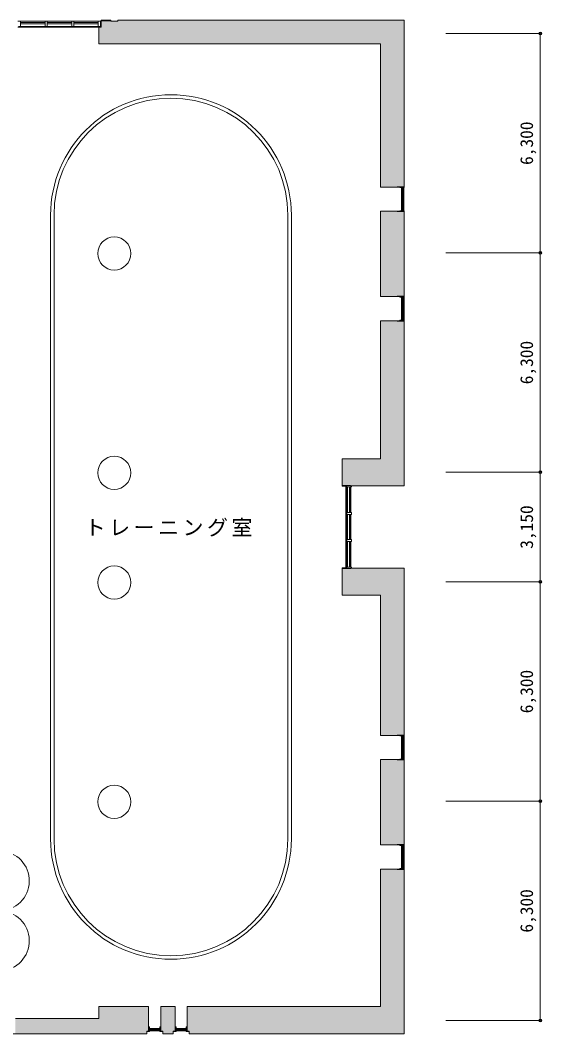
# Model space of a CAD drawing. Units: millimetres at full size, sheet at 1:200. Extents: x -41541 to 42058, y -39868 to 8614.
# Drawn here: x 27084 to 42058, y -20496 to 8614 of the extents above; entities that cross this region are included whole.
import ezdxf
from ezdxf.enums import TextEntityAlignment as Align

# ---------------------------------------------------------------- set-up
doc = ezdxf.new("R2010")
doc.units = ezdxf.units.MM
doc.header["$LTSCALE"] = 200
doc.header["$PDMODE"] = 32
doc.header["$PDSIZE"] = 80
for name, color, linetype, lineweight in [('0-1_躯体', 7, 'Continuous', 9), ('0-2_建具', 7, 'Continuous', 9), ('0-5_設備機器', 7, 'Continuous', 9), ('0-6_寸法', 4, 'Continuous', 5)]:
    doc.layers.add(name, color=color, linetype=linetype, lineweight=lineweight)
doc.layers.add('0-4_室名', color=7, linetype='Continuous')
doc.styles.add('ＭＳ ゴシック', font='')
doc.styles.add('ＭＳ Ｐゴシック', font='')
doc.styles.get('ＭＳ ゴシック').set_extended_font_data('MS Gothic')
doc.styles.get('ＭＳ Ｐゴシック').set_extended_font_data('MS PGothic')

msp = doc.modelspace()

# ---------------------------------------------------------------- linework, layer by layer
at = {"layer": '0-1_躯体'}
for p, q in [((29403.9, 8413.8), (29403.9, 8613.8)), ((29683.9, 8613.8), (29403.9, 8613.8)), ((29683.9, 8613.8), (29683.9, 8583.8)), ((38108.9, 8613.8), (29883.9, 8613.8)), ((38108.9, 8613.8), (38108.9, 3833.8)), ((27013.9, 8413.8), (29403.9, 8413.8)), ((29343.9, 7933.8), (29343.9, 8413.8)), ((29343.9, 7933.8), (37428.9, 7933.8)), ((37428.9, 7933.8), (37428.9, 3823.8)), ((37428.9, 3823.8), (37908.9, 3823.8)), ((37908.9, 3823.8), (37908.9, 3833.8)), ((37908.9, 3833.8), (38058.9, 3833.8)), ((37428.9, 3128.8), (37908.9, 3128.8)), ((37428.9, 3128.8), (37428.9, 678.8)), ((38108.9, 3118.8), (38108.9, -4756.2)), ((37428.9, 678.8), (37908.9, 678.8)), ((37908.9, 688.8), (38058.9, 688.8)), ((37908.9, 678.8), (37908.9, 688.8)), ((37918.8, 678.8), (38108.9, 678.8)), ((37428.9, -16.2), (37428.9, -3986.2)), ((37908.9, -26.2), (38058.9, -26.2)), ((37918.9, -16.2), (38108.9, -16.2)), ((36328.9, -3986.2), (36328.9, -4746.2)), ((36328.9, -3986.2), (37428.9, -3986.2)), ((36563.9, -4756.2), (38108.9, -4756.2)), ((36328.9, -7136.2), (36328.9, -7896.2)), ((36328.9, -7136.2), (36578.9, -7136.2)), ((36578.9, -7126.2), (36578.9, -7136.2)), ((36328.9, -7896.2), (37428.9, -7896.2)), ((37428.9, -7896.2), (37428.9, -11926.2)), ((37428.9, -11926.2), (37908.9, -11926.2)), ((37908.9, -11926.2), (37908.9, -11916.2)), ((37908.9, -11916.2), (38058.9, -11916.2)), ((37428.9, -12621.2), (37428.9, -15071.2)), ((37428.9, -12621.2), (37908.9, -12621.2)), ((37428.9, -12621.2), (37428.9, -15071.2)), ((37428.9, -15071.2), (37908.9, -15071.2)), ((37908.9, -15061.2), (38058.9, -15061.2)), ((37908.9, -15071.2), (37908.9, -15061.2)), ((37918.8, -15071.2), (38108.9, -15071.2)), ((37428.9, -15766.2), (37908.9, -15766.2)), ((37428.9, -15766.2), (37428.9, -19716.2)), ((37908.9, -15766.2), (37908.9, -15776.2)), ((37908.9, -15776.2), (38058.9, -15776.2)), ((37918.9, -15766.2), (38108.9, -15766.2)), ((29783.9, -19716.2), (29343.9, -19716.2)), ((29343.9, -20056.2), (29343.9, -19716.2)), ((30768.9, -19716.2), (29783.9, -19716.2)), ((30768.9, -20426.2), (30768.9, -19716.2)), ((31528.9, -19716.2), (31118.9, -19716.2)), ((31118.9, -20426.2), (31118.9, -19716.2)), ((31528.9, -20426.2), (31528.9, -19716.2)), ((37428.9, -19716.2), (31878.9, -19716.2)), ((31878.9, -20426.2), (31878.9, -19716.2)), ((29343.9, -20056.2), (26943.9, -20056.2)), ((30713.9, -20496.2), (20433.9, -20496.2)), ((30768.9, -20426.2), (30713.9, -20426.2)), ((30713.9, -20496.2), (30713.9, -20426.2)), ((31118.9, -20426.2), (31173.9, -20426.2)), ((31173.9, -20496.2), (31173.9, -20426.2)), ((31473.9, -20496.2), (31173.9, -20496.2)), ((31473.9, -20496.2), (31473.9, -20426.2)), ((31528.9, -20426.2), (31473.9, -20426.2)), ((31878.9, -20426.2), (31933.9, -20426.2)), ((31933.9, -20496.2), (31933.9, -20426.2)), ((38108.9, -20496.2), (31933.9, -20496.2))]:
    msp.add_line(p, q, dxfattribs=at)
for points in [[(29883.9, 8613.8), (29883.9, 8583.8), (29683.9, 8583.8)], [(37908.9, 3128.8), (37908.9, 3118.8), (38058.9, 3118.8)], [(37428.9, -16.2), (37908.9, -16.2), (37908.9, -26.2)], [(36328.9, -4746.2), (36563.9, -4746.2), (36563.9, -4756.2)], [(36578.9, -7126.2), (38108.9, -7126.2), (38108.9, -20496.2)], [(37908.9, -12621.2), (37908.9, -12631.2), (38058.9, -12631.2)]]:
    msp.add_lwpolyline(points, dxfattribs=at)
for centre in [(29783.9, 1914.3), (29783.9, -4385.7), (29783.9, -7535.7), (29783.9, -13835.7)]:
    msp.add_circle(centre, 475, dxfattribs=at)
at = {"layer": '0-1_躯体', "color": 9}
for points in [[(29403.9, 8613.8), (29403.9, 8583.8), (29683.9, 8613.8), (29683.9, 8583.8)], [(29403.9, 8583.8), (29403.9, 7933.8), (29883.9, 8583.8), (29883.9, 7933.8)], [(29883.9, 8613.8), (29883.9, 7933.8), (37428.9, 8613.8), (37428.9, 7933.8)], [(38108.9, 8613.8), (37428.9, 8613.8), (38108.9, 3833.8), (37428.9, 3833.8)], [(29343.9, 8413.8), (29343.9, 7933.8), (29403.9, 8413.8), (29403.9, 7933.8)], [(37908.9, 3833.8), (37428.9, 3833.8), (37908.9, 3823.8), (37428.9, 3823.8)], [(37908.9, 3118.8), (37908.9, 3128.8), (37428.9, 3118.8), (37428.9, 3128.8)], [(38108.9, 688.8), (38108.9, 3118.8), (37428.9, 688.8), (37428.9, 3118.8)], [(37908.9, 688.8), (37428.9, 688.8), (37908.9, 678.8), (37428.9, 678.8)], [(37428.9, -16.2), (37428.9, -26.2), (37908.9, -16.2), (37908.9, -26.2)], [(37428.9, -3986.2), (38108.9, -3986.2), (37428.9, -26.2), (38108.9, -26.2)], [(36328.9, -3986.2), (36328.9, -4746.2), (38108.9, -3986.2), (38108.9, -4746.2)], [(36563.9, -4746.2), (36563.9, -4756.2), (38108.9, -4746.2), (38108.9, -4756.2)], [(36328.9, -7896.2), (38108.9, -7896.2), (36328.9, -7136.2), (38108.9, -7136.2)], [(36578.9, -7136.2), (38108.9, -7136.2), (36578.9, -7126.2), (38108.9, -7126.2)], [(38108.9, -11916.2), (38108.9, -7896.2), (37428.9, -11916.2), (37428.9, -7896.2)], [(37428.9, -11926.2), (37908.9, -11926.2), (37428.9, -11916.2), (37908.9, -11916.2)], [(37908.9, -12631.2), (37908.9, -12621.2), (37428.9, -12631.2), (37428.9, -12621.2)], [(38108.9, -12631.2), (37428.9, -12631.2), (38108.9, -15061.2), (37428.9, -15061.2)], [(37908.9, -15061.2), (37428.9, -15061.2), (37908.9, -15071.2), (37428.9, -15071.2)], [(37428.9, -15766.2), (37428.9, -15776.2), (37908.9, -15766.2), (37908.9, -15776.2)], [(37428.9, -15776.2), (37428.9, -20496.2), (38108.9, -15776.2), (38108.9, -20496.2)], [(29343.9, -19716.2), (29343.9, -20496.2), (30713.9, -19716.2), (30713.9, -20496.2)], [(30713.9, -20426.2), (30768.9, -20426.2), (30713.9, -19716.2), (30768.9, -19716.2)], [(31118.9, -19716.2), (31118.9, -20426.2), (31173.9, -19716.2), (31173.9, -20426.2)], [(31173.9, -20496.2), (31473.9, -20496.2), (31173.9, -19716.2), (31473.9, -19716.2)], [(31528.9, -19716.2), (31473.9, -19716.2), (31528.9, -20426.2), (31473.9, -20426.2)], [(31933.9, -20426.2), (31933.9, -19716.2), (31878.9, -20426.2), (31878.9, -19716.2)], [(38108.9, -20496.2), (38108.9, -19716.2), (31933.9, -20496.2), (31933.9, -19716.2)], [(26943.9, -20056.2), (26943.9, -20496.2), (29343.9, -20056.2), (29343.9, -20496.2)]]:
    msp.add_solid(points, dxfattribs=at)
at = {"layer": '0-2_建具'}
for p, q in [((29368.6, 8583.8), (27013.9, 8583.8)), ((27093.9, 8583.8), (27093.9, 8433.8)), ((27093.9, 8546.3), (27796.9, 8546.3)), ((27093.9, 8508.8), (27796.9, 8508.8)), ((27796.9, 8583.8), (27796.9, 8433.8)), ((27856.9, 8583.8), (27856.9, 8433.8)), ((28560.2, 8546.3), (27856.9, 8546.3)), ((28560.2, 8508.8), (27856.9, 8508.8)), ((28560.2, 8583.8), (28560.2, 8433.8)), ((28620.2, 8583.8), (28620.2, 8433.8)), ((29323.9, 8546.3), (28620.2, 8546.3)), ((29323.9, 8508.8), (28620.2, 8508.8)), ((29323.9, 8583.8), (29323.9, 8433.8)), ((29368.6, 8583.8), (29403.8, 8583.8)), ((29383.9, 8583.8), (29383.9, 8433.8)), ((29403.8, 8413.8), (29403.8, 8583.8)), ((27033.9, 8433.8), (29383.9, 8433.8)), ((29403.8, 8413.8), (27033.9, 8413.8)), ((29343.9, 8413.8), (29343.9, 8433.8)), ((37918.9, 3823.8), (37918.9, 3833.8)), ((37918.9, 3833.8), (38108.9, 3833.8)), ((37918.9, 3823.8), (37983.9, 3823.8)), ((37983.9, 3808.8), (37983.9, 3823.8)), ((37983.9, 3808.8), (38108.9, 3808.8)), ((38028.9, 3808.8), (38028.9, 3476.3)), ((38058.9, 3808.8), (38058.9, 3476.3)), ((38061.4, 3808.8), (38061.4, 3476.3)), ((38078.9, 3808.8), (38078.9, 3476.3)), ((38093.9, 3808.8), (38093.9, 3476.3)), ((38108.9, 3808.8), (38108.9, 3833.8)), ((38028.9, 3143.8), (38028.9, 3476.3)), ((38058.9, 3143.8), (38058.9, 3476.3)), ((38061.4, 3143.8), (38061.4, 3476.3)), ((38078.9, 3143.8), (38078.9, 3476.3)), ((38093.9, 3143.8), (38093.9, 3476.3)), ((27953.9, -14898.7), (27953.9, 3016.3)), ((28053.9, -14898.7), (28053.9, 3016.3)), ((34768.9, 3016.3), (34768.9, -14898.7)), ((34868.9, 3016.3), (34868.9, -14898.7)), ((37918.9, 3128.8), (37918.9, 3118.8)), ((37918.9, 3128.8), (37983.9, 3128.8)), ((37918.9, 3118.8), (38108.9, 3118.8)), ((37983.9, 3143.8), (37983.9, 3128.8)), ((37983.9, 3143.8), (38108.9, 3143.8)), ((38108.9, 3143.8), (38108.9, 3118.8)), ((37918.9, 678.8), (37918.9, 688.8)), ((37918.9, 688.8), (38108.9, 688.8)), ((37918.9, 678.8), (37983.9, 678.8)), ((37983.9, 663.8), (37983.9, 678.8)), ((37983.9, 663.8), (38108.9, 663.8)), ((38028.9, 663.8), (38028.9, 331.3)), ((38058.9, 663.8), (38058.9, 331.3)), ((38061.4, 663.8), (38061.4, 331.3)), ((38078.9, 663.8), (38078.9, 331.3)), ((38093.9, 663.8), (38093.9, 331.3)), ((38108.9, 688.8), (38108.9, 663.8)), ((38028.9, -1.2), (38028.9, 331.3)), ((38058.9, -1.2), (38058.9, 331.3)), ((38061.4, -1.2), (38061.4, 331.3)), ((38078.9, -1.2), (38078.9, 331.3)), ((38093.9, -1.2), (38093.9, 331.3)), ((37918.9, -16.2), (37983.9, -16.2)), ((37918.9, -16.2), (37918.9, -26.2)), ((37918.9, -26.2), (38108.9, -26.2)), ((37983.9, -1.2), (37983.9, -16.2)), ((37983.9, -1.2), (38108.9, -1.2)), ((38108.9, -1.2), (38108.9, -26.2)), ((36328.9, -4746.2), (36328.9, -4771.2)), ((36328.9, -4746.2), (36563.9, -4746.2)), ((36458.9, -4771.2), (36328.9, -4771.2)), ((36428.9, -7111.2), (36428.9, -4771.2)), ((36458.9, -4771.2), (36458.9, -4786.2)), ((36458.9, -7096.2), (36458.9, -4786.2)), ((36458.9, -4786.2), (36598.9, -4786.2)), ((36483.9, -4786.2), (36483.9, -5521.2)), ((36533.9, -4786.2), (36533.9, -5521.2)), ((36535.9, -5521.2), (36535.9, -4786.2)), ((36563.9, -4756.2), (36563.9, -4746.2)), ((36563.9, -4756.2), (36598.9, -4756.2)), ((36563.9, -4786.2), (36563.9, -5521.2)), ((36578.9, -4786.2), (36578.9, -5521.2)), ((36598.9, -4756.2), (36598.9, -4786.2)), ((36458.9, -5521.2), (36458.9, -5581.2)), ((36458.9, -5521.2), (36598.9, -5521.2)), ((36598.9, -5521.2), (36598.9, -5581.2)), ((36458.9, -5581.2), (36598.9, -5581.2)), ((36483.9, -6301.2), (36483.9, -5581.2)), ((36533.9, -5581.2), (36533.9, -6301.2)), ((36535.9, -5581.2), (36535.9, -6301.2)), ((36563.9, -5581.2), (36563.9, -6301.2)), ((36578.9, -6301.2), (36578.9, -5581.2)), ((36458.9, -6301.2), (36598.9, -6301.2)), ((36458.9, -6361.2), (36598.9, -6361.2)), ((36483.9, -7096.2), (36483.9, -6361.2)), ((36533.9, -7096.2), (36533.9, -6361.2)), ((36535.9, -7096.2), (36535.9, -6361.2)), ((36563.9, -7096.2), (36563.9, -6361.2)), ((36578.9, -6771.8), (36578.9, -6361.2)), ((36598.9, -6301.2), (36598.9, -6361.2)), ((36578.9, -6703.2), (36578.9, -7096.2)), ((36328.9, -7111.2), (36458.9, -7111.2)), ((36328.9, -7136.2), (36328.9, -7111.2)), ((36458.9, -7111.2), (36458.9, -7096.2)), ((36578.9, -7126.2), (36598.9, -7126.2)), ((37918.9, -11926.2), (37918.9, -11916.2)), ((37918.9, -11916.2), (38108.9, -11916.2)), ((37918.9, -11926.2), (37983.9, -11926.2)), ((37983.9, -11941.2), (37983.9, -11926.2)), ((38108.9, -11941.2), (38108.9, -11916.2)), ((37983.9, -11941.2), (38108.9, -11941.2)), ((38028.9, -11941.2), (38028.9, -12273.7)), ((38058.9, -11941.2), (38058.9, -12273.7)), ((38061.4, -11941.2), (38061.4, -12273.7)), ((38078.9, -11941.2), (38078.9, -12273.7)), ((38093.9, -11941.2), (38093.9, -12273.7)), ((38028.9, -12606.2), (38028.9, -12273.7)), ((38058.9, -12606.2), (38058.9, -12273.7)), ((38061.4, -12606.2), (38061.4, -12273.7)), ((38078.9, -12606.2), (38078.9, -12273.7)), ((38093.9, -12606.2), (38093.9, -12273.7)), ((37918.9, -12621.2), (37918.9, -12631.2)), ((37918.9, -12621.2), (37983.9, -12621.2)), ((37918.9, -12631.2), (38108.9, -12631.2)), ((37983.9, -12606.2), (37983.9, -12621.2)), ((37983.9, -12606.2), (38108.9, -12606.2)), ((38108.9, -12606.2), (38108.9, -12631.2)), ((37918.9, -15071.2), (37918.9, -15061.2)), ((37918.9, -15061.2), (38108.9, -15061.2)), ((37918.9, -15071.2), (37983.9, -15071.2)), ((37983.9, -15086.2), (37983.9, -15071.2)), ((37983.9, -15086.2), (38108.9, -15086.2)), ((38028.9, -15086.2), (38028.9, -15418.7)), ((38058.9, -15086.2), (38058.9, -15418.7)), ((38061.4, -15086.2), (38061.4, -15418.7)), ((38078.9, -15086.2), (38078.9, -15418.7)), ((38093.9, -15086.2), (38093.9, -15418.7)), ((38108.9, -15061.2), (38108.9, -15086.2)), ((38028.9, -15751.2), (38028.9, -15418.7)), ((38058.9, -15751.2), (38058.9, -15418.7)), ((38061.4, -15751.2), (38061.4, -15418.7)), ((38078.9, -15751.2), (38078.9, -15418.7)), ((38093.9, -15751.2), (38093.9, -15418.7)), ((37918.9, -15766.2), (37983.9, -15766.2)), ((37918.9, -15766.2), (37918.9, -15776.2)), ((37918.9, -15776.2), (38108.9, -15776.2)), ((37983.9, -15751.2), (37983.9, -15766.2)), ((37983.9, -15751.2), (38108.9, -15751.2)), ((38108.9, -15751.2), (38108.9, -15776.2)), ((30768.9, -20296.2), (30768.9, -20426.2)), ((30798.9, -20341.2), (30943.9, -20341.2)), ((30798.9, -20371.2), (30943.9, -20371.2)), ((31088.9, -20341.2), (30943.9, -20341.2)), ((31088.9, -20371.2), (30943.9, -20371.2)), ((31118.9, -20296.2), (31088.9, -20296.2)), ((31088.9, -20296.2), (31088.9, -20436.2)), ((31528.9, -20296.2), (31528.9, -20426.2)), ((31558.9, -20341.2), (31703.9, -20341.2)), ((31558.9, -20371.2), (31703.9, -20371.2)), ((31848.9, -20341.2), (31703.9, -20341.2)), ((31848.9, -20371.2), (31703.9, -20371.2)), ((31878.9, -20296.2), (31848.9, -20296.2)), ((31848.9, -20296.2), (31848.9, -20436.2)), ((29851.4, -20496), (29716.4, -20496)), ((30728.9, -20426.2), (30768.9, -20426.2)), ((30728.9, -20436.2), (30728.9, -20426.2)), ((30728.9, -20436.2), (30798.9, -20436.2)), ((30798.9, -20401.2), (30943.9, -20401.2)), ((30798.9, -20416.2), (30943.9, -20416.2)), ((31088.9, -20401.2), (30943.9, -20401.2)), ((31088.9, -20416.2), (30943.9, -20416.2)), ((31088.9, -20436.2), (31158.9, -20436.2)), ((31158.9, -20436.2), (31158.9, -20426.2)), ((31488.9, -20426.2), (31528.9, -20426.2)), ((31488.9, -20436.2), (31488.9, -20426.2)), ((31488.9, -20436.2), (31558.9, -20436.2)), ((31558.9, -20401.2), (31703.9, -20401.2)), ((31558.9, -20416.2), (31703.9, -20416.2)), ((31848.9, -20401.2), (31703.9, -20401.2)), ((31848.9, -20416.2), (31703.9, -20416.2)), ((31848.9, -20436.2), (31918.9, -20436.2)), ((31918.9, -20436.2), (31918.9, -20426.2))]:
    msp.add_line(p, q, dxfattribs=at)
for points in [[(36328.9, -7136.2), (36578.9, -7136.2), (36578.9, -7126.2)], [(36458.9, -7096.2), (36598.9, -7096.2), (36598.9, -7126.2)], [(30768.9, -20296.2), (30798.9, -20296.2), (30798.9, -20436.2)], [(31118.9, -20296.2), (31118.9, -20426.2), (31158.9, -20426.2)], [(31528.9, -20296.2), (31558.9, -20296.2), (31558.9, -20436.2)], [(31878.9, -20296.2), (31878.9, -20426.2), (31918.9, -20426.2)]]:
    msp.add_lwpolyline(points, dxfattribs=at)
for centre, radius, start, end in [((31411.4, 3016.3), 3457.5, 0, 180), ((31411.4, 3016.3), 3357.5, 0, 180), ((31411.4, -14898.7), 3457.5, 180, 0), ((31411.4, -14898.7), 3357.5, 180, 0)]:
    msp.add_arc(centre, radius, start, end, dxfattribs=at)
at = {"layer": '0-2_建具', "color": 4, "lineweight": 5}
for centre, start, end in [((26482.9, -16106.2), 270.06502, 87.93585), ((26483.9, -17826.2), 271.9991, 89.98638)]:
    msp.add_arc(centre, 860, start, end, dxfattribs=at)
at = {"layer": '0-5_設備機器'}
msp.add_line((26258.9, -20496.2), (28316.4, -20496.2), dxfattribs=at)
at = {"layer": '0-6_寸法'}
for p, q in [((42018.2, 8233.8), (39300, 8233.8)), ((42018.2, 1933.8), (42018.2, 8233.8)), ((42018.2, 1933.8), (39300, 1933.8)), ((42018.2, -4366.2), (42018.2, 1933.8)), ((42018.2, -4366.2), (39300, -4366.2)), ((42018.2, -7516.2), (42018.2, -4366.2)), ((42018.2, -7516.2), (39300, -7516.2)), ((42018.2, -13816.2), (42018.2, -7516.2)), ((42018.2, -13816.2), (39300, -13816.2)), ((42018.2, -20116.2), (42018.2, -13816.2)), ((42018.2, -20116.2), (39300, -20116.2))]:
    msp.add_line(p, q, dxfattribs=at)
for p in [(42018.2, 8233.8), (42018.2, 1933.8), (42018.2, -4366.2), (42018.2, -7516.2), (42018.2, -13816.2), (42018.2, -20116.2)]:
    msp.add_point(p, dxfattribs=at)

# ---------------------------------------------------------------- texts
at = {"layer": '0-4_室名', "insert": (28936.5, -6216), "char_height": 439.9, "attachment_point": 7, "style": 'ＭＳ Ｐゴシック'}
msp.add_mtext('\\T1.17;トレーニング室', dxfattribs=at)
at = {"layer": '0-6_寸法', "style": 'ＭＳ ゴシック'}
for s, p in [('6,300', (41918.2, 4458.8)), ('6,300', (41918.2, -1841.2)), ('3,150', (41918.2, -6566.2)), ('6,300', (41918.2, -11291.2)), ('6,300', (41918.2, -17591.2))]:
    msp.add_text(s, height=366.6, rotation=90, dxfattribs=at).set_placement(p, align=Align.BOTTOM_LEFT)

doc.saveas('drawing.dxf')
